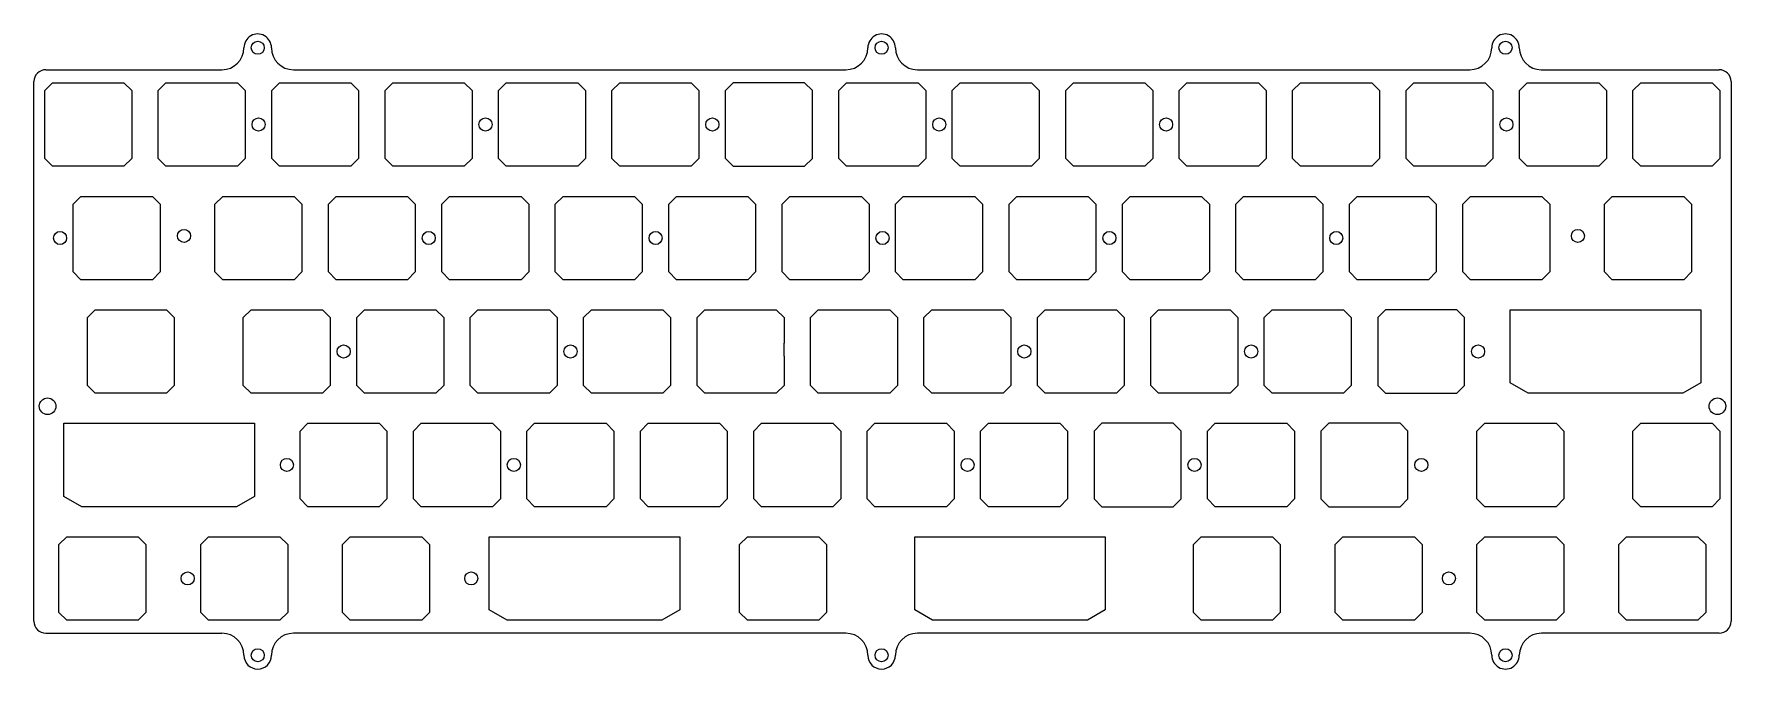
# Model space of a CAD drawing. Header units: millimetres. Extents: x 72 to 357, y -205 to -98.
import ezdxf

# ---------------------------------------------------------------- set-up
doc = ezdxf.new("R2010")
doc.units = ezdxf.units.MM
doc.layers.add('Sketch110', color=7, linetype='CONTINUOUS')

msp = doc.modelspace()

# ---------------------------------------------------------------- linework, layer by layer
at = {"layer": 'Sketch110'}
for p, q in [((73.812704, -103.90966), (103.380197, -103.90966)), ((115.398999, -103.90966), (208.155197, -103.90966)), ((220.173999, -103.90966), (312.930197, -103.90966)), ((324.948999, -103.90966), (354.812704, -103.90966)), ((71.812704, -196.50966), (71.812704, -105.90966)), ((73.635, -107.416), (74.936, -106.115)), ((73.635, -118.814), (73.635, -107.416)), ((74.936, -106.115), (86.934, -106.115)), ((86.934, -106.115), (88.235, -107.416)), ((88.235, -107.416), (88.235, -118.814)), ((92.685, -107.416), (93.986, -106.115)), ((92.685, -118.814), (92.685, -107.416)), ((93.986, -106.115), (105.984, -106.115)), ((105.984, -106.115), (107.285, -107.416)), ((107.285, -107.416), (107.285, -118.814)), ((111.735, -107.416), (113.036, -106.115)), ((111.735, -118.814), (111.735, -107.416)), ((113.036, -106.115), (125.034, -106.115)), ((125.034, -106.115), (126.335, -107.416)), ((126.335, -107.416), (126.335, -118.814)), ((130.785, -107.416), (132.086, -106.115)), ((130.785, -118.814), (130.785, -107.416)), ((132.086, -106.115), (144.084, -106.115)), ((144.084, -106.115), (145.385, -107.416)), ((145.385, -107.416), (145.385, -118.814)), ((149.835, -107.416), (151.136, -106.115)), ((149.835, -118.814), (149.835, -107.416)), ((151.136, -106.115), (163.134, -106.115)), ((163.134, -106.115), (164.435, -107.416)), ((164.435, -107.416), (164.435, -118.814)), ((168.885, -107.416), (170.186, -106.115)), ((168.885, -118.814), (168.885, -107.416)), ((170.186, -106.115), (182.184, -106.115)), ((182.184, -106.115), (183.485, -107.416)), ((183.485, -107.416), (183.485, -118.814)), ((189.236, -106.115), (187.935, -107.416)), ((187.935, -118.814), (187.935, -107.416)), ((201.234, -106.115), (189.236, -106.115)), ((202.535, -107.416), (201.234, -106.115)), ((202.535, -118.814), (202.535, -107.416)), ((206.985, -107.416), (208.286, -106.115)), ((206.985, -118.814), (206.985, -107.416)), ((208.286, -106.115), (220.284, -106.115)), ((220.284, -106.115), (221.585, -107.416)), ((221.585, -107.416), (221.585, -118.814)), ((226.035, -107.416), (227.336, -106.115)), ((226.035, -118.814), (226.035, -107.416)), ((227.336, -106.115), (239.334, -106.115)), ((239.334, -106.115), (240.635, -107.416)), ((240.635, -107.416), (240.635, -118.814)), ((245.085, -107.416), (246.386, -106.115)), ((245.085, -118.814), (245.085, -107.416)), ((246.386, -106.115), (258.384, -106.115)), ((258.384, -106.115), (259.685, -107.416)), ((259.685, -107.416), (259.685, -118.814)), ((264.135, -107.416), (265.436, -106.115)), ((264.135, -118.814), (264.135, -107.416)), ((265.436, -106.115), (277.434, -106.115)), ((277.434, -106.115), (278.735, -107.416)), ((278.735, -107.416), (278.735, -118.814)), ((283.185, -107.416), (284.486, -106.115)), ((283.185, -118.814), (283.185, -107.416)), ((284.486, -106.115), (296.484, -106.115)), ((296.484, -106.115), (297.785, -107.416)), ((297.785, -107.416), (297.785, -118.814)), ((302.235, -107.416), (303.536, -106.115)), ((302.235, -118.814), (302.235, -107.416)), ((303.536, -106.115), (315.534, -106.115)), ((315.534, -106.115), (316.835, -107.416)), ((316.835, -107.416), (316.835, -118.814)), ((321.285, -107.416), (322.586, -106.115)), ((321.285, -118.814), (321.285, -107.416)), ((322.586, -106.115), (334.584, -106.115)), ((334.584, -106.115), (335.885, -107.416)), ((335.885, -107.416), (335.885, -118.814)), ((340.335, -107.416), (341.636, -106.115)), ((340.335, -118.814), (340.335, -107.416)), ((341.636, -106.115), (353.634, -106.115)), ((353.634, -106.115), (354.935, -107.416)), ((354.935, -107.416), (354.935, -118.814)), ((356.812704, -105.90966), (356.812704, -196.50966)), ((74.936, -120.115), (73.635, -118.814)), ((88.235, -118.814), (86.934, -120.115)), ((93.986, -120.115), (92.685, -118.814)), ((107.285, -118.814), (105.984, -120.115)), ((113.036, -120.115), (111.735, -118.814)), ((126.335, -118.814), (125.034, -120.115)), ((132.086, -120.115), (130.785, -118.814)), ((145.385, -118.814), (144.084, -120.115)), ((151.136, -120.115), (149.835, -118.814)), ((164.435, -118.814), (163.134, -120.115)), ((170.186, -120.115), (168.885, -118.814)), ((183.485, -118.814), (182.184, -120.115)), ((189.236, -120.115), (187.935, -118.814)), ((201.234, -120.115), (202.535, -118.814)), ((208.286, -120.115), (206.985, -118.814)), ((221.585, -118.814), (220.284, -120.115)), ((227.336, -120.115), (226.035, -118.814)), ((240.635, -118.814), (239.334, -120.115)), ((246.386, -120.115), (245.085, -118.814)), ((259.685, -118.814), (258.384, -120.115)), ((265.436, -120.115), (264.135, -118.814)), ((278.735, -118.814), (277.434, -120.115)), ((284.486, -120.115), (283.185, -118.814)), ((297.785, -118.814), (296.484, -120.115)), ((303.536, -120.115), (302.235, -118.814)), ((316.835, -118.814), (315.534, -120.115)), ((322.586, -120.115), (321.285, -118.814)), ((335.885, -118.814), (334.584, -120.115)), ((341.636, -120.115), (340.335, -118.814)), ((354.935, -118.814), (353.634, -120.115)), ((86.934, -120.115), (74.936, -120.115)), ((105.984, -120.115), (93.986, -120.115)), ((125.034, -120.115), (113.036, -120.115)), ((144.084, -120.115), (132.086, -120.115)), ((163.134, -120.115), (151.136, -120.115)), ((182.184, -120.115), (170.186, -120.115)), ((189.236, -120.115), (201.234, -120.115)), ((220.284, -120.115), (208.286, -120.115)), ((239.334, -120.115), (227.336, -120.115)), ((258.384, -120.115), (246.386, -120.115)), ((277.434, -120.115), (265.436, -120.115)), ((296.484, -120.115), (284.486, -120.115)), ((315.534, -120.115), (303.536, -120.115)), ((334.584, -120.115), (322.586, -120.115)), ((353.634, -120.115), (341.636, -120.115)), ((78.398, -126.466), (79.698, -125.165)), ((79.698, -125.165), (91.697, -125.165)), ((91.697, -125.165), (92.998, -126.466)), ((102.21, -126.466), (103.511, -125.165)), ((103.511, -125.165), (115.509, -125.165)), ((115.509, -125.165), (116.81, -126.466)), ((121.26, -126.466), (122.561, -125.165)), ((122.561, -125.165), (134.559, -125.165)), ((134.559, -125.165), (135.86, -126.466)), ((140.31, -126.466), (141.611, -125.165)), ((141.611, -125.165), (153.609, -125.165)), ((153.609, -125.165), (154.91, -126.466)), ((159.36, -126.466), (160.661, -125.165)), ((160.661, -125.165), (172.659, -125.165)), ((172.659, -125.165), (173.96, -126.466)), ((178.41, -126.466), (179.711, -125.165)), ((179.711, -125.165), (191.709, -125.165)), ((191.709, -125.165), (193.01, -126.466)), ((197.46, -126.466), (198.761, -125.165)), ((198.761, -125.165), (210.759, -125.165)), ((210.759, -125.165), (212.06, -126.466)), ((216.51, -126.466), (217.811, -125.165)), ((217.811, -125.165), (229.809, -125.165)), ((229.809, -125.165), (231.11, -126.466)), ((235.56, -126.466), (236.861, -125.165)), ((236.861, -125.165), (248.859, -125.165)), ((248.859, -125.165), (250.16, -126.466)), ((254.61, -126.466), (255.911, -125.165)), ((255.911, -125.165), (267.909, -125.165)), ((267.909, -125.165), (269.21, -126.466)), ((273.66, -126.466), (274.961, -125.165)), ((274.961, -125.165), (286.959, -125.165)), ((286.959, -125.165), (288.26, -126.466)), ((292.71, -126.466), (294.011, -125.165)), ((294.011, -125.165), (306.009, -125.165)), ((306.009, -125.165), (307.31, -126.466)), ((311.76, -126.466), (313.061, -125.165)), ((313.061, -125.165), (325.059, -125.165)), ((325.059, -125.165), (326.36, -126.466)), ((335.572, -126.466), (336.873, -125.165)), ((336.873, -125.165), (348.872, -125.165)), ((348.872, -125.165), (350.173, -126.466)), ((78.398, -137.864), (78.398, -126.466)), ((92.998, -126.466), (92.998, -137.864)), ((102.21, -137.864), (102.21, -126.466)), ((116.81, -126.466), (116.81, -137.864)), ((121.26, -137.864), (121.26, -126.466)), ((135.86, -126.466), (135.86, -137.864)), ((140.31, -137.864), (140.31, -126.466)), ((154.91, -126.466), (154.91, -137.864)), ((159.36, -137.864), (159.36, -126.466)), ((173.96, -126.466), (173.96, -137.864)), ((178.41, -137.864), (178.41, -126.466)), ((193.01, -126.466), (193.01, -137.864)), ((197.46, -137.864), (197.46, -126.466)), ((212.06, -126.466), (212.06, -137.864)), ((216.51, -137.864), (216.51, -126.466)), ((231.11, -126.466), (231.11, -137.864)), ((235.56, -137.864), (235.56, -126.466)), ((250.16, -126.466), (250.16, -137.864)), ((254.61, -137.864), (254.61, -126.466)), ((269.21, -126.466), (269.21, -137.864)), ((273.66, -137.864), (273.66, -126.466)), ((288.26, -126.466), (288.26, -137.864)), ((292.71, -137.864), (292.71, -126.466)), ((307.31, -126.466), (307.31, -137.864)), ((311.76, -137.864), (311.76, -126.466)), ((326.36, -126.466), (326.36, -137.864)), ((335.572, -137.864), (335.572, -126.466)), ((350.173, -126.466), (350.173, -137.864)), ((79.698, -139.165), (78.398, -137.864)), ((91.697, -139.165), (79.698, -139.165)), ((92.998, -137.864), (91.697, -139.165)), ((103.511, -139.165), (102.21, -137.864)), ((115.509, -139.165), (103.511, -139.165)), ((116.81, -137.864), (115.509, -139.165)), ((122.561, -139.165), (121.26, -137.864)), ((134.559, -139.165), (122.561, -139.165)), ((135.86, -137.864), (134.559, -139.165)), ((141.611, -139.165), (140.31, -137.864)), ((153.609, -139.165), (141.611, -139.165)), ((154.91, -137.864), (153.609, -139.165)), ((160.661, -139.165), (159.36, -137.864)), ((172.659, -139.165), (160.661, -139.165)), ((173.96, -137.864), (172.659, -139.165)), ((179.711, -139.165), (178.41, -137.864)), ((191.709, -139.165), (179.711, -139.165)), ((193.01, -137.864), (191.709, -139.165)), ((198.761, -139.165), (197.46, -137.864)), ((210.759, -139.165), (198.761, -139.165)), ((212.06, -137.864), (210.759, -139.165)), ((217.811, -139.165), (216.51, -137.864)), ((229.809, -139.165), (217.811, -139.165)), ((231.11, -137.864), (229.809, -139.165)), ((236.861, -139.165), (235.56, -137.864)), ((248.859, -139.165), (236.861, -139.165)), ((250.16, -137.864), (248.859, -139.165)), ((255.911, -139.165), (254.61, -137.864)), ((267.909, -139.165), (255.911, -139.165)), ((269.21, -137.864), (267.909, -139.165)), ((274.961, -139.165), (273.66, -137.864)), ((286.959, -139.165), (274.961, -139.165)), ((288.26, -137.864), (286.959, -139.165)), ((294.011, -139.165), (292.71, -137.864)), ((306.009, -139.165), (294.011, -139.165)), ((307.31, -137.864), (306.009, -139.165)), ((313.061, -139.165), (311.76, -137.864)), ((325.059, -139.165), (313.061, -139.165)), ((326.36, -137.864), (325.059, -139.165)), ((336.873, -139.165), (335.572, -137.864)), ((348.872, -139.165), (336.873, -139.165)), ((350.173, -137.864), (348.872, -139.165)), ((80.779, -145.516), (82.08, -144.215)), ((82.08, -144.215), (94.078, -144.215)), ((94.078, -144.215), (95.379, -145.516)), ((106.973, -145.516), (108.273, -144.215)), ((108.273, -144.215), (120.272, -144.215)), ((120.272, -144.215), (121.572, -145.516)), ((126.023, -145.516), (127.324, -144.215)), ((127.324, -144.215), (139.322, -144.215)), ((139.322, -144.215), (140.623, -145.516)), ((145.073, -145.516), (146.374, -144.215)), ((146.374, -144.215), (158.372, -144.215)), ((158.372, -144.215), (159.673, -145.516)), ((164.123, -145.516), (165.424, -144.215)), ((165.424, -144.215), (177.422, -144.215)), ((177.422, -144.215), (178.723, -145.516)), ((183.173, -145.516), (184.474, -144.215)), ((184.474, -144.215), (196.472, -144.215)), ((196.472, -144.215), (197.773, -145.516)), ((202.223, -145.516), (203.524, -144.215)), ((203.524, -144.215), (215.522, -144.215)), ((215.522, -144.215), (216.823, -145.516)), ((221.272, -145.516), (222.574, -144.215)), ((222.574, -144.215), (234.572, -144.215)), ((234.572, -144.215), (235.873, -145.516)), ((240.323, -145.516), (241.624, -144.215)), ((241.624, -144.215), (253.622, -144.215)), ((253.622, -144.215), (254.923, -145.516)), ((259.372, -145.516), (260.674, -144.215)), ((260.674, -144.215), (272.671, -144.215)), ((272.671, -144.215), (273.973, -145.516)), ((278.423, -145.516), (279.724, -144.215)), ((279.724, -144.215), (291.722, -144.215)), ((291.722, -144.215), (293.023, -145.516)), ((298.774, -144.215), (297.473, -145.516)), ((310.772, -144.215), (298.774, -144.215)), ((312.073, -145.516), (310.772, -144.215)), ((319.729, -144.215), (351.729, -144.215)), ((319.729, -156.483), (319.729, -144.215)), ((351.729, -144.215), (351.729, -156.483)), ((80.779, -156.914), (80.779, -145.516)), ((95.379, -145.516), (95.379, -156.914)), ((106.973, -156.914), (106.973, -145.516)), ((121.572, -145.516), (121.572, -156.914)), ((126.023, -156.914), (126.023, -145.516)), ((140.623, -145.516), (140.623, -156.914)), ((145.073, -156.914), (145.073, -145.516)), ((159.673, -145.516), (159.673, -156.914)), ((164.123, -156.914), (164.123, -145.516)), ((178.723, -145.516), (178.723, -156.914)), ((183.173, -156.914), (183.173, -145.516)), ((197.773, -145.516), (197.773, -149.824498)), ((202.223, -149.718151), (202.223, -145.516)), ((216.823, -145.516), (216.823, -156.914)), ((221.272, -156.914), (221.272, -145.516)), ((235.873, -145.516), (235.873, -156.914)), ((240.323, -156.914), (240.323, -145.516)), ((254.923, -145.516), (254.923, -156.914)), ((259.372, -156.914), (259.372, -145.516)), ((273.973, -145.516), (273.973, -156.914)), ((278.423, -156.914), (278.423, -145.516)), ((293.023, -145.516), (293.023, -156.914)), ((297.473, -145.516), (297.473, -156.914)), ((312.073, -156.914), (312.073, -145.516)), ((197.773, -151.994822), (197.773, -149.824498)), ((202.223, -152.101169), (202.223, -149.718151)), ((197.773, -151.994822), (197.773, -156.914)), ((202.223, -156.914), (202.223, -152.101169)), ((322.729, -158.215), (319.729, -156.483)), ((351.729, -156.483), (348.729, -158.215)), ((82.08, -158.215), (80.779, -156.914)), ((94.078, -158.215), (82.08, -158.215)), ((95.379, -156.914), (94.078, -158.215)), ((108.273, -158.215), (106.973, -156.914)), ((120.272, -158.215), (108.273, -158.215)), ((121.572, -156.914), (120.272, -158.215)), ((127.324, -158.215), (126.023, -156.914)), ((139.322, -158.215), (127.324, -158.215)), ((140.623, -156.914), (139.322, -158.215)), ((146.374, -158.215), (145.073, -156.914)), ((158.372, -158.215), (146.374, -158.215)), ((159.673, -156.914), (158.372, -158.215)), ((165.424, -158.215), (164.123, -156.914)), ((177.422, -158.215), (165.424, -158.215)), ((178.723, -156.914), (177.422, -158.215)), ((184.474, -158.215), (183.173, -156.914)), ((196.472, -158.215), (184.474, -158.215)), ((197.773, -156.914), (196.472, -158.215)), ((203.524, -158.215), (202.223, -156.914)), ((215.522, -158.215), (203.524, -158.215)), ((216.823, -156.914), (215.522, -158.215)), ((222.574, -158.215), (221.272, -156.914)), ((234.572, -158.215), (222.574, -158.215)), ((235.873, -156.914), (234.572, -158.215)), ((241.624, -158.215), (240.323, -156.914)), ((253.622, -158.215), (241.624, -158.215)), ((254.923, -156.914), (253.622, -158.215)), ((260.674, -158.215), (259.372, -156.914)), ((272.671, -158.215), (260.674, -158.215)), ((273.973, -156.914), (272.671, -158.215)), ((279.724, -158.215), (278.423, -156.914)), ((291.722, -158.215), (279.724, -158.215)), ((293.023, -156.914), (291.722, -158.215)), ((297.473, -156.914), (298.774, -158.215)), ((298.774, -158.215), (310.772, -158.215)), ((310.772, -158.215), (312.073, -156.914)), ((348.729, -158.215), (322.729, -158.215)), ((76.841, -175.533), (76.841, -163.265)), ((76.841, -163.265), (108.841, -163.265)), ((108.841, -163.265), (108.841, -175.533)), ((116.498, -164.566), (117.799, -163.265)), ((116.498, -175.964), (116.498, -164.566)), ((117.799, -163.265), (129.797, -163.265)), ((129.797, -163.265), (131.098, -164.566)), ((131.098, -164.566), (131.098, -175.964)), ((135.548, -164.566), (136.849, -163.265)), ((135.548, -175.964), (135.548, -164.566)), ((136.849, -163.265), (148.847, -163.265)), ((148.847, -163.265), (150.148, -164.566)), ((150.148, -164.566), (150.148, -175.964)), ((154.598, -164.566), (155.899, -163.265)), ((154.598, -175.964), (154.598, -164.566)), ((155.899, -163.265), (167.896, -163.265)), ((167.896, -163.265), (169.198, -164.566)), ((169.198, -164.566), (169.198, -175.964)), ((173.648, -164.566), (174.949, -163.265)), ((173.648, -175.964), (173.648, -164.566)), ((174.949, -163.265), (186.946, -163.265)), ((186.946, -163.265), (188.247, -164.566)), ((188.247, -164.566), (188.247, -175.964)), ((192.698, -164.566), (193.999, -163.265)), ((192.698, -175.964), (192.698, -164.566)), ((193.999, -163.265), (205.997, -163.265)), ((205.997, -163.265), (207.298, -164.566)), ((207.298, -164.566), (207.298, -175.964)), ((211.747, -164.566), (213.049, -163.265)), ((211.747, -175.964), (211.747, -164.566)), ((213.049, -163.265), (225.046, -163.265)), ((225.046, -163.265), (226.348, -164.566)), ((226.348, -164.566), (226.348, -175.964)), ((230.798, -164.566), (232.099, -163.265)), ((230.798, -175.964), (230.798, -164.566)), ((232.099, -163.265), (244.097, -163.265)), ((244.097, -163.265), (245.398, -164.566)), ((245.398, -164.566), (245.398, -175.964)), ((251.149, -163.265), (249.848, -164.566)), ((249.848, -164.566), (249.848, -175.964)), ((263.147, -163.265), (251.149, -163.265)), ((264.448, -164.566), (263.147, -163.265)), ((264.448, -175.964), (264.448, -164.566)), ((268.897, -164.566), (270.199, -163.265)), ((268.897, -175.964), (268.897, -164.566)), ((270.199, -163.265), (282.197, -163.265)), ((282.197, -163.265), (283.498, -164.566)), ((283.498, -164.566), (283.498, -175.964)), ((289.249, -163.265), (287.948, -164.566)), ((287.948, -164.566), (287.948, -175.964)), ((301.247, -163.265), (289.249, -163.265)), ((302.548, -164.566), (301.247, -163.265)), ((302.548, -175.964), (302.548, -164.566)), ((314.141, -164.566), (315.442, -163.265)), ((314.141, -175.964), (314.141, -164.566)), ((315.442, -163.265), (327.44, -163.265)), ((327.44, -163.265), (328.741, -164.566)), ((328.741, -164.566), (328.741, -175.964)), ((340.335, -164.566), (341.636, -163.265)), ((340.335, -175.964), (340.335, -164.566)), ((341.636, -163.265), (353.634, -163.265)), ((353.634, -163.265), (354.935, -164.566)), ((354.935, -164.566), (354.935, -175.964)), ((79.841, -177.265), (76.841, -175.533)), ((108.841, -175.533), (105.841, -177.265)), ((117.799, -177.265), (116.498, -175.964)), ((131.098, -175.964), (129.797, -177.265)), ((136.849, -177.265), (135.548, -175.964)), ((150.148, -175.964), (148.847, -177.265)), ((155.899, -177.265), (154.598, -175.964)), ((169.198, -175.964), (167.896, -177.265)), ((174.949, -177.265), (173.648, -175.964)), ((188.247, -175.964), (186.946, -177.265)), ((193.999, -177.265), (192.698, -175.964)), ((207.298, -175.964), (205.997, -177.265)), ((213.049, -177.265), (211.747, -175.964)), ((226.348, -175.964), (225.046, -177.265)), ((232.099, -177.265), (230.798, -175.964)), ((245.398, -175.964), (244.097, -177.265)), ((249.848, -175.964), (251.149, -177.265)), ((263.147, -177.265), (264.448, -175.964)), ((270.199, -177.265), (268.897, -175.964)), ((283.498, -175.964), (282.197, -177.265)), ((287.948, -175.964), (289.249, -177.265)), ((301.247, -177.265), (302.548, -175.964)), ((315.442, -177.265), (314.141, -175.964)), ((328.741, -175.964), (327.44, -177.265)), ((341.636, -177.265), (340.335, -175.964)), ((354.935, -175.964), (353.634, -177.265)), ((105.841, -177.265), (79.841, -177.265)), ((129.797, -177.265), (117.799, -177.265)), ((148.847, -177.265), (136.849, -177.265)), ((167.896, -177.265), (155.899, -177.265)), ((186.946, -177.265), (174.949, -177.265)), ((205.997, -177.265), (193.999, -177.265)), ((225.046, -177.265), (213.049, -177.265)), ((244.097, -177.265), (232.099, -177.265)), ((251.149, -177.265), (263.147, -177.265)), ((282.197, -177.265), (270.199, -177.265)), ((289.249, -177.265), (301.247, -177.265)), ((327.44, -177.265), (315.442, -177.265)), ((353.634, -177.265), (341.636, -177.265)), ((76.016, -183.616), (77.317, -182.315)), ((77.317, -182.315), (89.315, -182.315)), ((89.315, -182.315), (90.616, -183.616)), ((99.829, -183.616), (101.13, -182.315)), ((101.13, -182.315), (113.128, -182.315)), ((113.128, -182.315), (114.429, -183.616)), ((123.641, -183.616), (124.942, -182.315)), ((124.942, -182.315), (136.94, -182.315)), ((136.94, -182.315), (138.241, -183.616)), ((148.279, -194.583), (148.279, -182.315)), ((148.279, -182.315), (180.279, -182.315)), ((180.279, -182.315), (180.279, -194.583)), ((190.316, -183.616), (191.617, -182.315)), ((191.617, -182.315), (203.615, -182.315)), ((203.615, -182.315), (204.916, -183.616)), ((219.716, -194.583), (219.716, -182.315)), ((219.716, -182.315), (251.716, -182.315)), ((251.716, -182.315), (251.716, -194.583)), ((266.516, -183.616), (267.817, -182.315)), ((267.817, -182.315), (279.815, -182.315)), ((279.815, -182.315), (281.116, -183.616)), ((290.329, -183.616), (291.63, -182.315)), ((291.63, -182.315), (303.628, -182.315)), ((303.628, -182.315), (304.929, -183.616)), ((314.141, -183.616), (315.442, -182.315)), ((315.442, -182.315), (327.44, -182.315)), ((327.44, -182.315), (328.741, -183.616)), ((337.954, -183.616), (339.255, -182.315)), ((339.255, -182.315), (351.253, -182.315)), ((351.253, -182.315), (352.554, -183.616)), ((76.016, -195.014), (76.016, -183.616)), ((90.616, -183.616), (90.616, -195.014)), ((99.829, -195.014), (99.829, -183.616)), ((114.429, -183.616), (114.429, -195.014)), ((123.641, -195.014), (123.641, -183.616)), ((138.241, -183.616), (138.241, -195.014)), ((190.316, -195.014), (190.316, -183.616)), ((204.916, -183.616), (204.916, -195.014)), ((266.516, -195.014), (266.516, -183.616)), ((281.116, -183.616), (281.116, -195.014)), ((290.329, -195.014), (290.329, -183.616)), ((304.929, -183.616), (304.929, -195.014)), ((314.141, -195.014), (314.141, -183.616)), ((328.741, -183.616), (328.741, -195.014)), ((337.954, -195.014), (337.954, -183.616)), ((352.554, -183.616), (352.554, -195.014)), ((77.317, -196.315), (76.016, -195.014)), ((89.315, -196.315), (77.317, -196.315)), ((90.616, -195.014), (89.315, -196.315)), ((101.13, -196.315), (99.829, -195.014)), ((113.128, -196.315), (101.13, -196.315)), ((114.429, -195.014), (113.128, -196.315)), ((124.942, -196.315), (123.641, -195.014)), ((136.94, -196.315), (124.942, -196.315)), ((138.241, -195.014), (136.94, -196.315)), ((151.279, -196.315), (148.279, -194.583)), ((177.279, -196.315), (151.279, -196.315)), ((180.279, -194.583), (177.279, -196.315)), ((191.617, -196.315), (190.316, -195.014)), ((203.615, -196.315), (191.617, -196.315)), ((204.916, -195.014), (203.615, -196.315)), ((222.716, -196.315), (219.716, -194.583)), ((248.716, -196.315), (222.716, -196.315)), ((251.716, -194.583), (248.716, -196.315)), ((267.817, -196.315), (266.516, -195.014)), ((279.815, -196.315), (267.817, -196.315)), ((281.116, -195.014), (279.815, -196.315)), ((291.63, -196.315), (290.329, -195.014)), ((303.628, -196.315), (291.63, -196.315)), ((304.929, -195.014), (303.628, -196.315)), ((315.442, -196.315), (314.141, -195.014)), ((327.44, -196.315), (315.442, -196.315)), ((328.741, -195.014), (327.44, -196.315)), ((339.255, -196.315), (337.954, -195.014)), ((351.253, -196.315), (339.255, -196.315)), ((352.554, -195.014), (351.253, -196.315)), ((73.812704, -198.50966), (103.374857, -198.50966)), ((208.149857, -198.50966), (115.404339, -198.50966)), ((312.924857, -198.50966), (220.179339, -198.50966)), ((354.812704, -198.50966), (324.954339, -198.50966))]:
    msp.add_line(p, q, dxfattribs=at)
for centre, radius in [((109.389598, -100.20966), 1.1), ((214.164598, -100.20966), 1.1), ((318.939598, -100.20966), 1.1), ((109.537704, -113.10966), 1.1), ((147.637704, -113.10966), 1.1), ((185.737704, -113.10966), 1.1), ((223.837704, -113.10966), 1.1), ((261.937704, -113.10966), 1.1), ((319.087704, -113.10966), 1.1), ((76.200204, -132.15966), 1.1), ((97.012704, -131.80966), 1.100007), ((138.112704, -132.15966), 1.1), ((176.212704, -132.15966), 1.1), ((214.312704, -132.15966), 1.1), ((252.412704, -132.15966), 1.1), ((290.512704, -132.15966), 1.1), ((331.103293, -131.80966), 1.1), ((123.825204, -151.20966), 1.1), ((161.925204, -151.20966), 1.1), ((238.125204, -151.20966), 1.1), ((276.225204, -151.20966), 1.1), ((314.325204, -151.20966), 1.1), ((74.112704, -160.40966), 1.4), ((354.512704, -160.40966), 1.4), ((114.300204, -170.25966), 1.1), ((152.400204, -170.25966), 1.1), ((228.600204, -170.25966), 1.1), ((266.700204, -170.25966), 1.1), ((304.800204, -170.25966), 1.1), ((97.631468, -189.30966), 1.1), ((145.256454, -189.30966), 1.1), ((309.432392, -189.30966), 1.1), ((109.389598, -202.215), 1.1), ((214.164598, -202.215), 1.10001), ((318.939598, -202.215), 1.1)]:
    msp.add_circle(centre, radius, dxfattribs=at)
for centre, radius, start, end in [((109.389598, -100.20965), 2.309401, -0.00024802, -179.99975198), ((214.164598, -100.209654), 2.309401, -0.00014613, -179.99985387), ((318.939598, -100.209657), 2.309401, -0.00006465, -179.99993535), ((103.380197, -100.20966), 3.7, -90, 0), ((115.398999, -100.20966), 3.7, 180, -90), ((208.155197, -100.20966), 3.7, -90, 0), ((220.173999, -100.20966), 3.7, 180, -90), ((312.930197, -100.20966), 3.7, -90, 0), ((324.948999, -100.20966), 3.7, 180, -90), ((73.812714, -105.90967), 2.00001, 90.00028648, 179.99971352), ((354.812704, -105.90966), 2, 0, 90), ((73.808682, -196.513682), 1.995982, 179.88453799, -89.88453799), ((354.812695, -196.509651), 2.000009, -89.99973562, -0.00026438), ((103.374857, -202.215), 3.70534, 0, 90), ((115.404339, -202.215), 3.70534, 90, 180), ((208.149857, -202.215), 3.70534, 0, 90), ((220.179339, -202.215), 3.70534, 90, 180), ((312.924857, -202.215), 3.70534, 0, 90), ((324.954339, -202.215), 3.70534, 90, -180), ((109.389598, -202.215), 2.309401, 180, 0), ((214.164598, -202.215), 2.309401, 180, 0), ((318.939598, -202.215006), 2.309401, 179.9998543, 0.0001457)]:
    msp.add_arc(centre, radius, start, end, dxfattribs=at)

doc.saveas('drawing.dxf')
